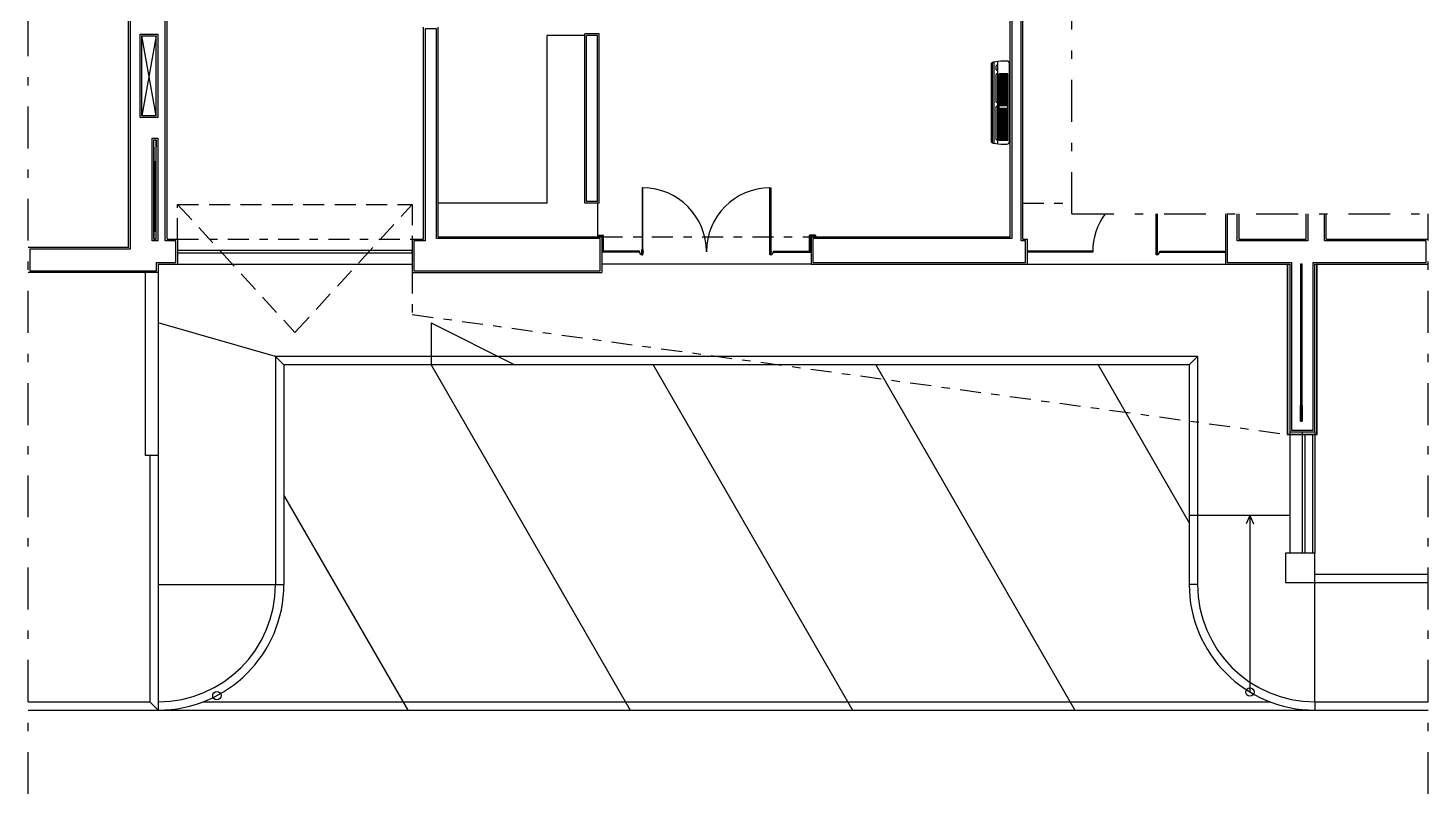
# Model space of a CAD drawing. Header units: millimetres. Extents: x 2317 to 2736, y 1295 to 1343.
# Drawn here: x 2616.44 to 2633.14, y 1301.69 to 1310.83 of the extents above; entities that cross this region are included whole.
import ezdxf

# ---------------------------------------------------------------- set-up
doc = ezdxf.new("R2010")
doc.units = ezdxf.units.MM
doc.linetypes.add('DASHDOT', pattern=[1, 0.5, -0.25, 0, -0.25])
doc.linetypes.add('HIDDEN', pattern=[0.375, 0.25, -0.125])
doc.layers.add('ARQUITETONICO', color=8, linetype='Continuous')

msp = doc.modelspace()

# ---------------------------------------------------------------- hatches: boundary and pattern name
at = {"layer": 'ARQUITETONICO'}
h = msp.add_hatch(color=256, dxfattribs=at)
h.dxf.hatch_style = 1
h.paths.add_polyline_path([(2623.303, 1308.358), (2623.283, 1308.338), (2623.283, 1308.165), (2623.303, 1308.165)])
h.paths.add_polyline_path([(2623.303, 1308.358), (2623.233, 1308.358), (2623.233, 1308.338), (2623.283, 1308.338)])
h = msp.add_hatch(color=256, dxfattribs=at)
h.dxf.hatch_style = 1
h.paths.add_polyline_path([(2625.763, 1308.358), (2625.783, 1308.338), (2625.783, 1308.165), (2625.763, 1308.165)])
h.paths.add_polyline_path([(2625.763, 1308.358), (2625.833, 1308.358), (2625.833, 1308.338), (2625.783, 1308.338)])
h = msp.add_hatch(color=256, dxfattribs=at)
h.dxf.hatch_style = 1
h.paths.add_polyline_path([(2631.466, 1308.01), (2631.466, 1305.981), (2631.824, 1305.981), (2631.824, 1308.01), (2631.82, 1308.01), (2631.82, 1305.985), (2631.47, 1305.985), (2631.47, 1308.01)])

# ---------------------------------------------------------------- linework, layer by layer
at = {"layer": 'ARQUITETONICO', "linetype": 'DASHDOT'}
for p, q in [((2616.436, 1301.692), (2616.436, 1328.328)), ((2628.895, 1308.61), (2628.895, 1322.855)), ((2628.895, 1308.61), (2628.895, 1322.855)), ((2628.895, 1308.61), (2633.145, 1308.61)), ((2633.145, 1301.692), (2633.145, 1308.61))]:
    msp.add_line(p, q, dxfattribs=at)
at = {"layer": 'ARQUITETONICO'}
for p, q in [((2617.636, 1308.21), (2617.636, 1328.328)), ((2617.656, 1328.308), (2617.656, 1308.19)), ((2618.075, 1308.29), (2618.075, 1316.472)), ((2618.095, 1308.31), (2618.095, 1316.452)), ((2628.29, 1308.29), (2628.29, 1313.252)), ((2628.31, 1308.31), (2628.31, 1313.232)), ((2628.16, 1308.338), (2628.16, 1311.538)), ((2628.18, 1311.558), (2628.18, 1308.318)), ((2621.156, 1308.31), (2621.156, 1310.838)), ((2621.333, 1308.338), (2621.333, 1310.838)), ((2617.776, 1309.761), (2617.776, 1310.755)), ((2617.776, 1310.755), (2617.985, 1310.755)), ((2617.796, 1309.781), (2617.796, 1310.735)), ((2617.796, 1310.735), (2617.965, 1310.735)), ((2617.965, 1309.781), (2617.796, 1310.735)), ((2617.965, 1310.735), (2617.796, 1309.781)), ((2617.965, 1309.781), (2617.965, 1310.735)), ((2617.985, 1310.755), (2617.985, 1309.761)), ((2621.313, 1310.818), (2621.176, 1310.818)), ((2621.176, 1310.818), (2621.176, 1308.29)), ((2621.313, 1308.318), (2621.313, 1310.818)), ((2622.633, 1308.738), (2622.633, 1310.738)), ((2623.083, 1310.738), (2622.633, 1310.738)), ((2623.083, 1308.738), (2623.083, 1310.758)), ((2623.253, 1310.758), (2623.083, 1310.758)), ((2623.103, 1308.758), (2623.103, 1310.738)), ((2623.233, 1310.738), (2623.103, 1310.738)), ((2623.233, 1308.758), (2623.233, 1310.738)), ((2623.253, 1308.738), (2623.253, 1310.758)), ((2617.985, 1309.761), (2617.776, 1309.761)), ((2617.965, 1309.781), (2617.796, 1309.781)), ((2617.916, 1309.515), (2617.985, 1309.515)), ((2617.916, 1308.29), (2617.916, 1309.515)), ((2617.936, 1309.495), (2617.965, 1309.495)), ((2617.936, 1308.31), (2617.936, 1309.495)), ((2617.965, 1308.31), (2617.936, 1309.495)), ((2617.965, 1309.495), (2617.936, 1308.31)), ((2617.965, 1308.31), (2617.965, 1309.495)), ((2617.985, 1309.515), (2617.985, 1308.29)), ((2623.765, 1308.923), (2623.765, 1308.123)), ((2623.775, 1308.923), (2623.765, 1308.923)), ((2623.775, 1308.123), (2623.775, 1308.923)), ((2625.291, 1308.123), (2625.291, 1308.923)), ((2625.291, 1308.923), (2625.301, 1308.923)), ((2625.301, 1308.923), (2625.301, 1308.123)), ((2622.633, 1308.738), (2621.333, 1308.738)), ((2623.253, 1308.738), (2623.083, 1308.738)), ((2623.233, 1308.758), (2623.103, 1308.758)), ((2623.233, 1308.738), (2623.233, 1308.358)), ((2629.902, 1308.123), (2629.902, 1308.61)), ((2629.912, 1308.61), (2629.912, 1308.123)), ((2630.727, 1308.61), (2630.727, 1308.01)), ((2630.747, 1308.61), (2630.747, 1308.03)), ((2630.867, 1308.29), (2630.867, 1308.61)), ((2630.887, 1308.61), (2630.887, 1308.31)), ((2631.69, 1308.31), (2631.69, 1308.61)), ((2631.71, 1308.61), (2631.71, 1308.29)), ((2631.909, 1308.29), (2631.909, 1308.61)), ((2631.929, 1308.31), (2631.929, 1308.61)), ((2623.263, 1308.318), (2621.313, 1308.318)), ((2621.333, 1308.338), (2623.283, 1308.338)), ((2623.233, 1308.357), (2623.234, 1308.358)), ((2623.233, 1308.343), (2623.248, 1308.358)), ((2623.233, 1308.358), (2623.303, 1308.358)), ((2623.233, 1308.358), (2623.233, 1308.338)), ((2623.242, 1308.338), (2623.262, 1308.358)), ((2623.256, 1308.338), (2623.276, 1308.358)), ((2623.263, 1307.93), (2623.263, 1308.318)), ((2623.27, 1308.338), (2623.29, 1308.358)), ((2623.283, 1308.337), (2623.303, 1308.357)), ((2623.283, 1308.322), (2623.303, 1308.342)), ((2623.283, 1308.338), (2623.283, 1307.91)), ((2623.283, 1308.338), (2623.283, 1307.91)), ((2623.283, 1308.308), (2623.303, 1308.328)), ((2623.303, 1308.165), (2623.303, 1308.358)), ((2625.763, 1308.356), (2625.765, 1308.358)), ((2625.763, 1308.342), (2625.779, 1308.358)), ((2625.763, 1308.328), (2625.793, 1308.358)), ((2625.833, 1308.358), (2625.763, 1308.358)), ((2625.763, 1308.165), (2625.763, 1308.358)), ((2625.763, 1308.313), (2625.783, 1308.333)), ((2625.763, 1308.299), (2625.783, 1308.319)), ((2625.783, 1308.338), (2628.16, 1308.338)), ((2625.783, 1308.338), (2625.783, 1308.01)), ((2625.788, 1308.338), (2625.808, 1308.358)), ((2625.802, 1308.338), (2625.822, 1308.358)), ((2628.18, 1308.318), (2625.803, 1308.318)), ((2625.803, 1308.318), (2625.803, 1308.03)), ((2625.816, 1308.338), (2625.833, 1308.355)), ((2625.83, 1308.338), (2625.833, 1308.341)), ((2625.833, 1308.358), (2625.833, 1308.338)), ((2617.636, 1308.21), (2616.436, 1308.21)), ((2617.656, 1308.19), (2616.456, 1308.19)), ((2616.456, 1308.19), (2616.456, 1307.93)), ((2617.985, 1308.29), (2617.916, 1308.29)), ((2617.936, 1308.31), (2617.965, 1308.31)), ((2618.202, 1308.29), (2618.075, 1308.29)), ((2618.095, 1308.31), (2618.222, 1308.31)), ((2618.202, 1308.03), (2618.202, 1308.29)), ((2618.222, 1308.31), (2618.222, 1308.01)), ((2621.022, 1308.175), (2618.222, 1308.175)), ((2618.222, 1308.175), (2618.222, 1308.145)), ((2621.022, 1308.31), (2621.156, 1308.31)), ((2621.022, 1308.31), (2621.022, 1307.91)), ((2621.022, 1308.145), (2621.022, 1308.175)), ((2621.176, 1308.29), (2621.042, 1308.29)), ((2621.042, 1308.29), (2621.042, 1307.93)), ((2623.283, 1308.294), (2623.303, 1308.314)), ((2623.283, 1308.28), (2623.303, 1308.3)), ((2623.283, 1308.266), (2623.303, 1308.286)), ((2623.283, 1308.252), (2623.303, 1308.272)), ((2623.283, 1308.238), (2623.303, 1308.258)), ((2623.283, 1308.223), (2623.303, 1308.243)), ((2623.283, 1308.209), (2623.303, 1308.229)), ((2623.283, 1308.195), (2623.303, 1308.215)), ((2623.283, 1308.181), (2623.303, 1308.201)), ((2623.283, 1308.167), (2623.303, 1308.187)), ((2623.733, 1308.165), (2623.283, 1308.165)), ((2623.303, 1308.165), (2623.283, 1308.165)), ((2623.733, 1308.155), (2623.283, 1308.155)), ((2623.295, 1308.165), (2623.303, 1308.173)), ((2623.733, 1308.155), (2623.733, 1308.165)), ((2623.762, 1308.165), (2623.761, 1308.165)), ((2623.761, 1308.165), (2623.761, 1308.155)), ((2623.761, 1308.155), (2623.762, 1308.155)), ((2623.762, 1308.135), (2623.762, 1308.185)), ((2623.762, 1308.185), (2623.765, 1308.185)), ((2623.762, 1308.155), (2623.762, 1308.165)), ((2623.778, 1308.185), (2623.775, 1308.185)), ((2623.778, 1308.135), (2623.778, 1308.185)), ((2623.778, 1308.155), (2623.778, 1308.165)), ((2623.778, 1308.165), (2623.779, 1308.165)), ((2623.779, 1308.155), (2623.778, 1308.155)), ((2623.779, 1308.165), (2623.779, 1308.155)), ((2625.288, 1308.165), (2625.287, 1308.165)), ((2625.287, 1308.165), (2625.287, 1308.155)), ((2625.287, 1308.155), (2625.288, 1308.155)), ((2625.288, 1308.135), (2625.288, 1308.185)), ((2625.288, 1308.185), (2625.291, 1308.185)), ((2625.288, 1308.155), (2625.288, 1308.165)), ((2625.304, 1308.185), (2625.301, 1308.185)), ((2625.304, 1308.135), (2625.304, 1308.185)), ((2625.304, 1308.155), (2625.304, 1308.165)), ((2625.304, 1308.165), (2625.305, 1308.165)), ((2625.305, 1308.155), (2625.304, 1308.155)), ((2625.305, 1308.165), (2625.305, 1308.155)), ((2625.333, 1308.155), (2625.333, 1308.165)), ((2625.333, 1308.165), (2625.783, 1308.165)), ((2625.333, 1308.155), (2625.783, 1308.155)), ((2625.763, 1308.285), (2625.783, 1308.305)), ((2625.763, 1308.271), (2625.783, 1308.291)), ((2625.763, 1308.257), (2625.783, 1308.277)), ((2625.763, 1308.243), (2625.783, 1308.263)), ((2625.763, 1308.229), (2625.783, 1308.249)), ((2625.763, 1308.214), (2625.783, 1308.234)), ((2625.763, 1308.2), (2625.783, 1308.22)), ((2625.763, 1308.186), (2625.783, 1308.206)), ((2625.763, 1308.172), (2625.783, 1308.192)), ((2625.763, 1308.165), (2625.783, 1308.165)), ((2625.77, 1308.165), (2625.783, 1308.178)), ((2628.34, 1308.29), (2628.29, 1308.29)), ((2628.31, 1308.31), (2628.36, 1308.31)), ((2628.34, 1308.03), (2628.34, 1308.29)), ((2628.36, 1308.31), (2628.36, 1308.01)), ((2629.143, 1308.165), (2628.36, 1308.165)), ((2629.143, 1308.155), (2628.36, 1308.155)), ((2629.143, 1308.155), (2629.143, 1308.165)), ((2629.899, 1308.165), (2629.897, 1308.165)), ((2629.897, 1308.165), (2629.897, 1308.155)), ((2629.897, 1308.155), (2629.899, 1308.155)), ((2629.899, 1308.135), (2629.899, 1308.185)), ((2629.899, 1308.185), (2629.902, 1308.185)), ((2629.899, 1308.155), (2629.899, 1308.165)), ((2629.915, 1308.185), (2629.912, 1308.185)), ((2629.915, 1308.135), (2629.915, 1308.185)), ((2629.915, 1308.155), (2629.915, 1308.165)), ((2629.915, 1308.165), (2629.916, 1308.165)), ((2629.916, 1308.155), (2629.915, 1308.155)), ((2629.916, 1308.165), (2629.916, 1308.155)), ((2629.943, 1308.155), (2629.943, 1308.165)), ((2629.943, 1308.165), (2630.727, 1308.165)), ((2629.943, 1308.155), (2630.727, 1308.155)), ((2631.71, 1308.29), (2630.867, 1308.29)), ((2630.887, 1308.31), (2631.69, 1308.31)), ((2633.125, 1308.29), (2631.909, 1308.29)), ((2631.929, 1308.31), (2633.145, 1308.31)), ((2633.125, 1308.03), (2633.125, 1308.29)), ((2617.97, 1307.93), (2617.97, 1308.03)), ((2617.97, 1308.03), (2618.202, 1308.03)), ((2617.99, 1308.01), (2618.222, 1308.01)), ((2617.99, 1308.01), (2617.99, 1307.91)), ((2618.222, 1308.145), (2621.022, 1308.145)), ((2618.222, 1308.01), (2621.022, 1308.01)), ((2625.783, 1308.01), (2623.283, 1308.01)), ((2623.762, 1308.135), (2623.765, 1308.135)), ((2623.765, 1308.123), (2623.775, 1308.123)), ((2623.775, 1308.135), (2623.778, 1308.135)), ((2625.291, 1308.135), (2625.288, 1308.135)), ((2625.301, 1308.123), (2625.291, 1308.123)), ((2625.304, 1308.135), (2625.301, 1308.135)), ((2625.783, 1308.01), (2628.36, 1308.01)), ((2625.803, 1308.03), (2628.34, 1308.03)), ((2628.36, 1308.01), (2630.727, 1308.01)), ((2629.902, 1308.135), (2629.899, 1308.135)), ((2629.912, 1308.123), (2629.902, 1308.123)), ((2629.915, 1308.135), (2629.912, 1308.135)), ((2630.727, 1308.01), (2631.495, 1308.01)), ((2630.747, 1308.03), (2631.515, 1308.03)), ((2631.466, 1308.01), (2631.466, 1305.981)), ((2631.47, 1308.01), (2631.47, 1305.985)), ((2631.495, 1308.01), (2631.495, 1306.01)), ((2631.515, 1308.03), (2631.515, 1306.03)), ((2631.625, 1306.14), (2631.645, 1308.01)), ((2631.625, 1308.01), (2631.625, 1306.14)), ((2631.645, 1308.01), (2631.625, 1308.01)), ((2631.625, 1308.01), (2631.645, 1306.14)), ((2631.645, 1306.14), (2631.645, 1308.01)), ((2631.775, 1306.03), (2631.775, 1308.03)), ((2631.775, 1308.03), (2633.125, 1308.03)), ((2631.795, 1308.01), (2633.145, 1308.01)), ((2631.795, 1306.01), (2631.795, 1308.01)), ((2631.82, 1305.985), (2631.82, 1308.01)), ((2631.824, 1305.981), (2631.824, 1308.01)), ((2617.99, 1307.91), (2616.436, 1307.91)), ((2616.456, 1307.93), (2617.97, 1307.93)), ((2617.84, 1305.731), (2617.84, 1307.91)), ((2617.99, 1307.91), (2617.99, 1305.731)), ((2621.022, 1307.91), (2623.283, 1307.91)), ((2621.042, 1307.93), (2623.263, 1307.93)), ((2619.39, 1306.91), (2617.99, 1307.31)), ((2621.248, 1307.31), (2621.248, 1306.81)), ((2621.248, 1307.31), (2622.248, 1306.81)), ((2619.39, 1306.91), (2619.39, 1304.192)), ((2630.395, 1306.91), (2619.39, 1306.91)), ((2619.49, 1306.81), (2619.39, 1306.91)), ((2630.295, 1306.81), (2630.395, 1306.91)), ((2630.395, 1306.91), (2630.395, 1304.192)), ((2619.49, 1306.81), (2619.49, 1304.192)), ((2630.295, 1306.81), (2619.49, 1306.81)), ((2621.246, 1306.81), (2623.623, 1302.692)), ((2623.899, 1306.81), (2626.276, 1302.692)), ((2626.553, 1306.81), (2628.931, 1302.692)), ((2629.208, 1306.81), (2630.295, 1304.927)), ((2630.295, 1306.81), (2630.295, 1304.192)), ((2631.466, 1305.981), (2631.824, 1305.981)), ((2631.47, 1305.985), (2631.82, 1305.985)), ((2631.495, 1306.01), (2631.795, 1306.01)), ((2631.495, 1306.01), (2631.495, 1305.985)), ((2631.495, 1305.981), (2631.495, 1304.563)), ((2631.515, 1306.03), (2631.775, 1306.03)), ((2631.625, 1306.14), (2631.645, 1306.14)), ((2631.645, 1306.01), (2631.645, 1305.985)), ((2631.645, 1305.981), (2631.645, 1304.563)), ((2631.675, 1305.981), (2631.675, 1304.563)), ((2631.765, 1305.981), (2631.765, 1304.563)), ((2631.795, 1306.01), (2631.795, 1305.985)), ((2631.795, 1305.981), (2631.795, 1304.563)), ((2617.99, 1305.731), (2617.84, 1305.731)), ((2617.89, 1305.731), (2617.89, 1302.792)), ((2617.99, 1305.731), (2617.99, 1302.692)), ((2619.49, 1305.251), (2620.968, 1302.692)), ((2630.395, 1305.013), (2630.295, 1305.013)), ((2631.495, 1305.013), (2630.395, 1305.013)), ((2631.02, 1305.013), (2630.976, 1304.915)), ((2631.02, 1305.013), (2631.02, 1302.908)), ((2631.02, 1305.013), (2631.064, 1304.915)), ((2631.795, 1304.563), (2631.445, 1304.563)), ((2631.445, 1304.563), (2631.445, 1304.213)), ((2631.795, 1304.213), (2631.795, 1304.563)), ((2631.795, 1304.313), (2633.145, 1304.313)), ((2617.99, 1304.192), (2619.49, 1304.192)), ((2630.395, 1304.192), (2630.295, 1304.192)), ((2631.445, 1304.213), (2631.795, 1304.213)), ((2631.795, 1304.213), (2633.145, 1304.213)), ((2631.795, 1302.792), (2631.795, 1304.213)), ((2616.436, 1302.792), (2617.89, 1302.792)), ((2616.436, 1302.692), (2633.145, 1302.692)), ((2617.89, 1302.792), (2617.99, 1302.692)), ((2618.528, 1302.792), (2631.256, 1302.792)), ((2631.795, 1302.792), (2633.145, 1302.792)), ((2631.795, 1302.792), (2631.795, 1302.692))]:
    msp.add_line(p, q, dxfattribs=at)
at = {"layer": 'ARQUITETONICO', "ltscale": 0.5}
for p, q in [((2627.93, 1310.391), (2627.93, 1309.485)), ((2627.936, 1309.467), (2627.936, 1310.409)), ((2627.949, 1309.457), (2627.949, 1310.419)), ((2628.045, 1310.433), (2627.955, 1310.421)), ((2627.969, 1309.453), (2627.969, 1310.423)), ((2628.01, 1310.393), (2627.99, 1310.378)), ((2627.99, 1310.329), (2627.99, 1310.378)), ((2628.01, 1310.314), (2627.99, 1310.329)), ((2628.01, 1309.448), (2628.01, 1310.428)), ((2628.12, 1310.433), (2628.045, 1310.433)), ((2628.15, 1309.473), (2628.15, 1310.403)), ((2628.01, 1310.288), (2627.99, 1310.273)), ((2627.99, 1309.944), (2627.99, 1310.273)), ((2628.027, 1309.763), (2628.027, 1310.281)), ((2628.129, 1310.281), (2628.027, 1310.281)), ((2628.129, 1310.234), (2628.027, 1310.234)), ((2628.129, 1310.188), (2628.027, 1310.188)), ((2628.039, 1309.898), (2628.039, 1310.281)), ((2628.052, 1309.898), (2628.052, 1310.281)), ((2628.064, 1309.898), (2628.064, 1310.281)), ((2628.077, 1309.898), (2628.077, 1310.281)), ((2628.089, 1309.898), (2628.089, 1310.281)), ((2628.102, 1309.898), (2628.102, 1310.281)), ((2628.116, 1309.898), (2628.116, 1310.281)), ((2628.129, 1309.763), (2628.129, 1310.281)), ((2628.129, 1310.142), (2628.027, 1310.142)), ((2628.129, 1310.096), (2628.027, 1310.096)), ((2628.129, 1310.049), (2628.027, 1310.049)), ((2628.129, 1310.003), (2628.027, 1310.003)), ((2628.01, 1309.928), (2627.99, 1309.944)), ((2628.01, 1309.904), (2627.99, 1309.888)), ((2627.99, 1309.498), (2627.99, 1309.888)), ((2628.129, 1309.957), (2628.027, 1309.957)), ((2628.129, 1309.898), (2628.027, 1309.898)), ((2628.129, 1309.868), (2628.027, 1309.868)), ((2628.039, 1309.486), (2628.039, 1309.868)), ((2628.052, 1309.486), (2628.052, 1309.868)), ((2628.064, 1309.486), (2628.064, 1309.868)), ((2628.077, 1309.486), (2628.077, 1309.868)), ((2628.089, 1309.486), (2628.089, 1309.868)), ((2628.102, 1309.486), (2628.102, 1309.868)), ((2628.116, 1309.486), (2628.116, 1309.868)), ((2628.129, 1309.809), (2628.027, 1309.809)), ((2628.129, 1309.763), (2628.027, 1309.763)), ((2628.027, 1309.486), (2628.027, 1309.763)), ((2628.129, 1309.717), (2628.027, 1309.717)), ((2628.129, 1309.671), (2628.027, 1309.671)), ((2628.129, 1309.486), (2628.129, 1309.763)), ((2628.01, 1309.483), (2627.99, 1309.498)), ((2628.129, 1309.624), (2628.027, 1309.624)), ((2628.129, 1309.578), (2628.027, 1309.578)), ((2628.129, 1309.532), (2628.027, 1309.532)), ((2628.129, 1309.486), (2628.027, 1309.486)), ((2627.955, 1309.455), (2628.045, 1309.443)), ((2628.045, 1309.443), (2628.12, 1309.443))]:
    msp.add_line(p, q, dxfattribs=at)
at = {"layer": 'ARQUITETONICO', "linetype": 'HIDDEN'}
for p, q in [((2618.222, 1308.31), (2618.222, 1308.725)), ((2618.222, 1308.725), (2621.022, 1308.725)), ((2618.222, 1308.725), (2619.622, 1307.195)), ((2619.622, 1307.195), (2621.022, 1308.725)), ((2621.022, 1308.725), (2621.022, 1308.31))]:
    msp.add_line(p, q, dxfattribs=at)
at = {"layer": 'ARQUITETONICO', "linetype": 'DASHDOT', "ltscale": 0.5}
for p, q in [((2628.31, 1308.737), (2628.895, 1308.737)), ((2623.283, 1308.338), (2625.783, 1308.338)), ((2618.222, 1308.31), (2621.022, 1308.31)), ((2621.022, 1307.91), (2621.022, 1307.41)), ((2621.022, 1307.41), (2631.466, 1305.981))]:
    msp.add_line(p, q, dxfattribs=at)
at = {"layer": 'ARQUITETONICO'}
for centre, radius in [((2623.77, 1308.16), 0.00294), ((2625.296, 1308.16), 0.00294), ((2629.907, 1308.16), 0.00294), ((2618.69, 1302.865), 0.05), ((2631.02, 1302.908), 0.05)]:
    msp.add_circle(centre, radius, dxfattribs=at)
at = {"layer": 'ARQUITETONICO', "ltscale": 0.5}
for centre, start, end in [((2627.96, 1310.391), 100, 180), ((2628.12, 1310.403), 360, 90), ((2627.96, 1309.485), 180, 260), ((2628.12, 1309.473), 270, 0)]:
    msp.add_arc(centre, 0.03, start, end, dxfattribs=at)
at = {"layer": 'ARQUITETONICO'}
for centre, radius, start, end in [((2623.77, 1308.16), 0.763, 0.0009, 89.6225), ((2625.296, 1308.16), 0.763, 90.3775, 179.9991), ((2629.907, 1308.16), 0.763, 143.8715, 179.9991), ((2623.771, 1308.16), 0.0375, 180.5356, 261.4167), ((2625.295, 1308.16), 0.0375, 278.5833, 359.4644), ((2629.906, 1308.16), 0.0375, 278.5833, 359.4644), ((2617.99, 1304.192), 1.5, 270, 0), ((2617.99, 1304.192), 1.4, 270, 0), ((2631.795, 1304.192), 1.5, 180, 270), ((2631.795, 1304.192), 1.4, 180, 270)]:
    msp.add_arc(centre, radius, start, end, dxfattribs=at)

doc.saveas('drawing.dxf')
